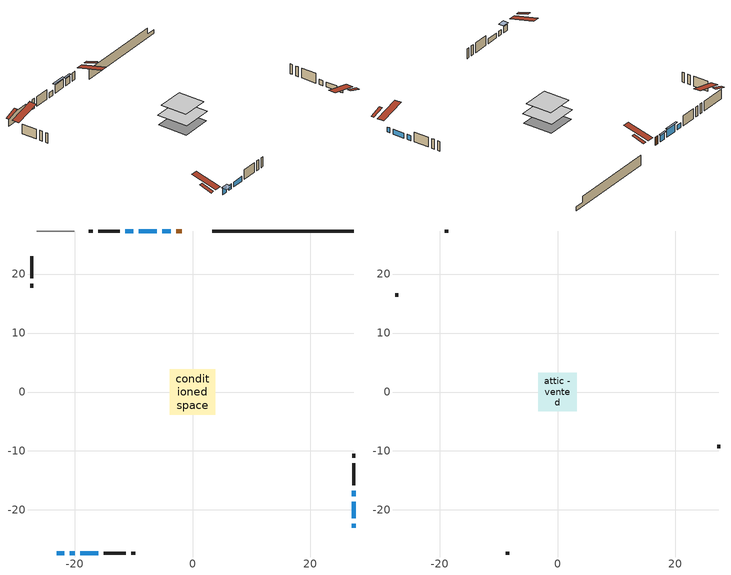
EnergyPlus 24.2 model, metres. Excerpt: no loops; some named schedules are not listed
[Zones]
conditioned space
 floor adiabatic (AdiabaticFloorConstruction): -3.84,-3.84 -3.84,3.84 3.84,3.84 3.84,-3.84 z1.07
 floor foundation (Slab1 construction): -3.71,-3.71 -3.71,3.71 3.71,3.71 3.71,-3.71 z-1.33
 wall outside (AdiabaticWallConstruction 1): -1.86,27.3 -2.77,27.3 z1.07:3.1
 wall outside (AdiabaticWallConstruction): -23,-27.3 -21.78,-27.3 z1.07:2.59; -20.85,-27.3 -19.93,-27.3 / 27.3,-23 27.3,-22.37 / -19.01,-27.3 -15.97,-27.3 / 27.3,-21.45 27.3,-18.61 / 27.3,-17.68 27.3,-16.72 / -10.05,27.3 -11.38,27.3 z1.07:2.29; -3.7,27.3 -5.15,27.3 z1.07:2.77; -6.08,27.3 -9.13,27.3 z1.07:3.1
 wall outside (Wall1 construction): -12.31,27.3 -16.03,27.3 / -15.04,-27.3 -11.32,-27.3 / -27.3,23 -27.3,19.28 / 27.3,-15.79 27.3,-12.08 z1.07:3.51
 wall outside (Wall2 construction): -16.95,27.3 -17.62,27.3 / -10.39,-27.3 -9.73,-27.3 / -27.3,18.35 -27.3,17.68 / 27.3,-11.15 27.3,-10.48 z1.07:3.51
 wall foundation (FoundationWall1 construction): 3.38,27.3,-1.33 3.38,27.3,1.07 24.91,27.3,1.07 24.91,27.3,-0.39 27.3,27.3,-0.39 27.3,27.3,-1.33
 wall adiabatic (Wall4 construction): -20.08,27.3 -26.37,27.3 z1.07:3.51
 window (WindowConstruction 5): -23,-27.3 -21.78,-27.3 z1.07:2.59
 window (WindowConstruction 7): -20.85,-27.3 -19.94,-27.3 z1.07:2.29
 window (WindowConstruction 8): 27.3,-23 27.3,-22.37 z1.07:2.29
 window (WindowConstruction): -3.7,27.3 -5.15,27.3 z1.07:2.77
 window (WindowConstruction 1): -19.01,-27.3 -15.97,-27.3 z1.07:2.29
 window (WindowConstruction 2): 27.3,-21.45 27.3,-18.61 z1.07:2.29
 window (WindowConstruction 3): 27.3,-17.68 27.3,-16.72 z1.07:2.29
 window (WindowConstruction 4): -6.08,27.3 -9.13,27.3 z1.07:3.1
 window (WindowConstruction 6): -10.06,27.3 -11.38,27.3 z1.07:2.29
 door (Door): -1.86,27.3 -2.77,27.3 z1.07:3.1
 ceiling adiabatic (AdiabaticFloorConstruction): 3.84,-3.84 3.84,3.84 -3.84,3.84 -3.84,-3.84 z1.07
 roof outside (Roof1 construction): 1.66,27.3,3.51 1.66,24.3,4.51 2.45,24.3,4.51 2.45,27.3,3.51; -26.51,-27.3,3.51 -26.51,-24.3,4.51 -27.3,-24.3,4.51 -27.3,-27.3,3.51; -27.3,26.51,3.51 -24.3,26.51,4.51 -24.3,27.3,4.51 -27.3,27.3,3.51; 27.3,-26.51,3.51 24.3,-26.51,4.51 24.3,-27.3,4.51 27.3,-27.3,3.51
attic - vented
 floor to conditioned space (Floor1 construction Reversed): -3.27,-3.27 -3.27,3.27 3.27,3.27 3.27,-3.27 z3.51
 wall outside (Wall3 construction): -18.55,27.3 -19.15,27.3 / -8.8,-27.3 -8.2,-27.3 / -27.3,16.75 -27.3,16.16 / 27.3,-9.55 27.3,-8.95 z1.07:3.51
 roof outside (Roof2 construction): -0.93,27.3,3.51 -0.93,20.86,5.12 0.73,20.86,5.12 0.73,27.3,3.51; -23.92,-27.3,3.51 -23.92,-20.86,5.12 -25.58,-20.86,5.12 -25.58,-27.3,3.51; -27.3,23.92,3.51 -20.86,23.92,5.12 -20.86,25.58,5.12 -27.3,25.58,3.51; 27.3,-23.92,3.51 20.86,-23.92,5.12 20.86,-25.58,5.12 27.3,-25.58,3.51
shading: -21.48,-27.3 -23.29,-27.3 -23.29,-28.52 -21.48,-28.52 z2.89; -5.45,27.3 -3.4,27.3 -3.4,27.71 -5.45,27.71 z3.07; -9.43,27.3 -5.78,27.3 -5.78,27.71 -9.43,27.71 z3.4
[Building]
Building 1: Terrain=Suburbs
[Site:Location]
Val Dor_QC: Latitude {deg}=48.06; Longitude {deg}=-77.79; Time Zone {hr}=-5; Elevation {m}=339; Keep Site Location Information=Yes
[Site:GroundTemperature:Shallow]
-3.62723, -6.2282, -6.43649, -5.2022, -0.247206, 4.68471, 8.96041, 11.669, 11.8991, 9.69612, 5.52945, 0.748825
[Site:WaterMainsTemperature]
Calculation Method=Schedule; Temperature Schedule=mains temperature schedule
[Material] Roughness=Rough; Thermal Absorptance=0.9
Name | Thickness {m} | Conductivity {W/m-K} | Density {kg/m3} | Specific Heat {J/kg-K} | Solar Absorptance | Visible Absorptance
asphalt or fiberglass shingles | 0.00635 | 0.162714 | 1121.4 | 1465.45 | 0.4 | 0.4
ceiling loosefill ins | 0.254 | 0.0480833 | 16.02 | 1046.75 | 0.7 | 0.7
ceiling stud and cavity | 0.1397 | 0.211002 | 65.682 | 1177.47 | 0.7 | 0.7
concrete 4.0 in. | 0.1016 | 1.803125 | 2242.8 | 837.4 | 0.7 | 0.7
concrete 8.0 in. | 0.2032 | 1.803125 | 2242.8 | 837.4 | 0.7 | 0.7
door material | 0.04445 | 0.0451087 | 512.64 | 1214.23 | 0.7 | 0.7
exterior vertical ins | 0.00238138 | 0.029427 | 32.04 | 1214.23 | 0.7 | 0.7
floor covering | 0.0127 | 0.0433444 | 54.468 | 1339.84 | 0.6 | 0.6
floor rigid ins; wall rigid ins | 0.512978 | 0.029427 | 32.04 | 1214.23 | 0.7 | 0.7
floor stud and cavity | 0.1397 | 1.75129 | 37.0049 | 1207.88 | 0.7 | 0.7
furniture material conditioned space 1 | 0.1524 | 0.115458 | 640.8 | 1214.23 | 0.6 | 0.6
gypsum board | 0.0127 | 0.160291 | 801 | 837.4 | 0.6 | 0.6
gypsum board 1 | 0.0127 | 0.160291 | 801 | 837.4 | 0.7 | 0.7
osb sheathing 0.5 in. | 0.0127 | 0.115458 | 512.64 | 1214.23 | 0.7 | 0.7
osb sheathing 0.5 in. 1 | 0.0127 | 0.115458 | 512.64 | 1214.23 | 0.4 | 0.4
osb sheathing 0.75 in. | 0.01905 | 0.115458 | 512.64 | 1214.23 | 0.7 | 0.7
roof rigid ins | 0.103632 | 0.029427 | 32.04 | 1214.23 | 0.7 | 0.7
roof stud and cavity | 0.2032 | 0.322541 | 78.34581 | 1123.46 | 0.7 | 0.7
wall stud and cavity | 0.1397 | 0.0830768 | 139.0536 | 1170.24 | 0.7 | 0.7
wall stud and cavity 1 | 0.1397 | 0.089851 | 139.0536 | 1170.24 | 0.7 | 0.7
wall stud and cavity 2 | 0.0889 | 6.1454 | 50.32683 | 1063.81 | 0.6 | 0.6
wall stud and cavity 3 | 0.1397 | 0.0757373 | 139.0536 | 1170.24 | 0.7 | 0.7
wall stud and cavity 4 | 0.0889 | 0.380278 | 52.3479 | 1209.89 | 0.7 | 0.7
wall stud and cavity 5 | 0.0889 | 0.391764 | 83.0341 | 1211.67 | 0.7 | 0.7
wood siding | 0.0254 | 0.102417 | 544.68 | 1172.36 | 0.4 | 0.4
wood siding 1 | 0.00254 | 0.102417 | 544.68 | 1172.36 | 0.4 | 0.4
wood siding 2; wood siding 3 | 0.0254 | 0.102417 | 544.68 | 1172.36 | 0.7 | 0.7
[WindowMaterial:SimpleGlazingSystem]
Name | U-Factor {W/m2-K} | Solar Heat Gain Coefficient
WindowMaterial | 1.67728 | 0.42
WindowMaterial 1 | 2.83673 | 0.69
WindowMaterial 2 | 1.640942 | 0.43
WindowMaterial 3 | 1.81696 | 0.37
WindowMaterial 4 | 3.89568 | 0.7
WindowMaterial 5 | 2.84581 | 0.62
WindowMaterial 6 | 4.94781 | 0.64
WindowMaterial 7 | 1.78516 | 0.38
WindowMaterial 8 | 1.94415 | 0.33
[Construction]
AdiabaticFloorConstruction: floor stud and cavity, floor rigid ins, osb sheathing 0.75 in., floor covering
AdiabaticWallConstruction: wood siding 2, wall rigid ins, wall stud and cavity 4, gypsum board
AdiabaticWallConstruction 1: wood siding 3, wall rigid ins, wall stud and cavity 4, gypsum board
Door: door material
Floor1 construction Reversed: gypsum board, ceiling stud and cavity, ceiling loosefill ins
FoundationWall1 construction: concrete 8.0 in., gypsum board 1
furniture construction conditioned space 1: furniture material conditioned space 1
PartitionWallConstruction: gypsum board, wall stud and cavity 5, gypsum board
Roof1 construction: asphalt or fiberglass shingles, roof rigid ins, osb sheathing 0.75 in., roof stud and cavity, gypsum board
Roof2 construction: asphalt or fiberglass shingles
Slab1 construction: concrete 4.0 in.
Wall1 construction: wood siding, osb sheathing 0.5 in., wall stud and cavity, gypsum board
Wall2 construction: wood siding, osb sheathing 0.5 in., wall stud and cavity 1, gypsum board
Wall3 construction: wood siding 1, wall stud and cavity 2
Wall4 construction: osb sheathing 0.5 in. 1, wall stud and cavity 3, gypsum board
WindowConstruction: WindowMaterial
WindowConstruction 1: WindowMaterial 1
WindowConstruction 2: WindowMaterial 2
WindowConstruction 3: WindowMaterial 3
WindowConstruction 4: WindowMaterial 4
WindowConstruction 5: WindowMaterial 5
WindowConstruction 6: WindowMaterial 6
WindowConstruction 7: WindowMaterial 7
WindowConstruction 8: WindowMaterial 8
[Zone] Multiplier=1; Part of Total Floor Area=Yes
Name | Volume {m3}
attic - vented | 11.2947
conditioned space | 285.7
[Space]
Name | Zone | Volume {m3}
attic - vented 1 | attic - vented | 11.2947
conditioned space 1 | conditioned space | 285.7
[ZoneInfiltration:EffectiveLeakageArea]
infil attic - vented 1: Zone or Space=attic - vented 1; Schedule=Always On Discrete; Effective Air Leakage Area {cm2}=1554.18; Stack Coefficient=0.000281505; Wind Coefficient=1.13361e-05
[ZoneMixing]
whole house fan mix: Zone or Space=attic - vented; Schedule=Always On Continuous; Design Flow Rate Calculation Method=Flow/Zone; Design Flow Rate {m3/s}=0; Source Zone or Space=conditioned space
[SurfaceProperty:ExposedFoundationPerimeter]
Slab1: Exposed Perimeter Calculation Method=TotalExposedPerimeter; Total Exposed Perimeter {m}=23.927
[InternalMass] Zone or ZoneList=conditioned space; Space or SpaceList=conditioned space 1
Name | Construction | Surface Area {m2}
furniture mass conditioned space 1 | furniture construction conditioned space 1 | 45.5203
partition wall mass | PartitionWallConstruction | 113.801
[Lights]
interior lighting: Zone or ZoneList or Space or SpaceList=conditioned space 1; Schedule=interior lighting schedule; Design Level Calculation Method=LightingLevel; Lighting Level {W}=343.2; Return Air Fraction=0; Fraction Radiant=0.6; Fraction Visible=0.2; Fraction Replaceable=1
[People]
occupants: Zone or ZoneList or Space or SpaceList=conditioned space 1; Number of People Schedule=occupants schedule; Number of People Calculation Method=People; Number of People=3; Fraction Radiant=0.314171; Sensible Heat Fraction=0.56303; Activity Level Schedule=occupants activity schedule; Carbon Dioxide Generation Rate {m3/s-W}=0; Enable ASHRAE 55 Comfort Warnings=No; Mean Radiant Temperature Calculation Type=EnclosureAveraged
[ElectricEquipment] Zone or ZoneList or Space or SpaceList=conditioned space 1; Design Level Calculation Method=EquipmentLevel
Name | Schedule | Design Level {W} | Fraction Latent | Fraction Radiant | Fraction Lost
clothes dryer | clothes dryer schedule | 140.772 | 0.015 | 0.081 | 0.85
clothes washer | clothes washer schedule | 32.1985 | 0.03 | 0.162 | 0.7
cooking range | cooking range schedule | 208.969 | 0.08 | 0.432 | 0.2
dishwasher | dishwasher schedule | 66.8632 | 0.3 | 0.18 | 0.4
fridge | fridge schedule | 72.9452 | 0 | 0.6 | 0
mech vent bath fan 0 | mech vent bath fan 0 schedule | 25.1 | 0 | 0 | 1
mech vent house fan | mech vent house fan schedule | 0 | 0 | 0 | 1
mech vent house fan cfis | mech vent house fan cfis schedule | 0 | 0 | 0 | 0
mech vent range fan 0 | mech vent range fan 0 schedule | 57 | 0 | 0 | 1
misc plug loads | misc plug loads schedule | 494.7 | 0.045 | 0.513 | 0.1
whole house fan | Always On Discrete | 0 | 0 | 0 | 1
[OtherEquipment] Zone or ZoneList or Space or SpaceList=conditioned space 1; Design Level Calculation Method=EquipmentLevel
Name | Fuel Type | Schedule | Design Level {W} | Fraction Latent | Fraction Radiant | Fraction Lost
clothes dryer 1 | Electricity | clothes dryer schedule | 0 | 0.015 | 0.081 | 0.85
cooking range 1 | Electricity | cooking range schedule | 0 | 0.08 | 0.432 | 0.2
general water use latent | None | general water use schedule | 59.3978 | 1 | 0 | 0
general water use sensible | None | general water use schedule | -58.539 | 0 | 0.6 | 0
mech vent house fan latent load | None | Always On Discrete | 0 | 1 | 0 | 0
mech vent house fan sensible load | None | Always On Discrete | 0 | 0 | 0 | 0
water heater energy adjustment1 | Electricity | Always On Discrete | 0.01 | 0 | 0 | 1
[ZoneInfiltration:DesignFlowRate] Zone or ZoneList or Space or SpaceList=conditioned space 1; Schedule=Always On Discrete; Design Flow Rate Calculation Method=Flow/Zone; Design Flow Rate {m3/s}=0
infil flow; natural vent flow; whole house fan flow
[ZoneControl:Thermostat]
conditioned space Thermostat: Zone or ZoneList=conditioned space; Control Type Schedule=conditioned space Thermostat Schedule; Control 1=conditioned space temperature setpoint; Temperature Difference Between Cutout And Setpoint {deltaC}=0
[ZoneHVAC:Baseboard:Convective:Electric]
electric baseboard: Availability Schedule=Always On Discrete; Heating Design Capacity {W}=11326; Efficiency=1
[Zone equipment]
conditioned space: electric baseboard
[Foundation:Kiva]
Foundation Kiva 1: Initial Indoor Air Temperature {C}=18; Wall Height Above Grade {m}=1.07; Wall Depth Below Slab {m}=0.2032; Custom Block Material Name 1=exterior vertical ins; Custom Block Depth 1 {m}=2.4; Custom Block X Position 1 {m}=0.2159; Custom Block Z Position 1 {m}=0
[Foundation:Kiva:Settings]
Soil Conductivity {W/m-K}=0.849921; Soil Density {kg/m3}=1842.3; Soil Specific Heat {J/kg-K}=418.7; Ground Solar Absorptivity=0.9; Ground Thermal Absorptivity=0.9; Ground Surface Roughness {m}=0.03; Far-Field Width {m}=40; Deep-Ground Boundary Condition=ZeroFlux; Deep-Ground Depth {m}=40; Minimum Cell Dimension {m}=0.2; Maximum Cell Growth Coefficient=3; Simulation Timestep=Timestep
[Exterior:Lights]
exterior lighting: Schedule=exterior lighting schedule; Design Level {W}=75.6
[EnergyManagementSystem:GlobalVariable]
infil_program_Qfan
infil_program_Qinf
natural_vent_program_Qnv
natural_vent_program_Qwhf
[EnergyManagementSystem:Sensor]
Name | Output:Variable or Output:Meter Index Key | Output:Variable or Output:Meter
airflow_gain | infil flow | Infiltration Sensible Heat Gain Energy
airflow_gain_1 | natural vent flow | Infiltration Sensible Heat Gain Energy
airflow_gain_2 | whole house fan flow | Infiltration Sensible Heat Gain Energy
airflow_loss | infil flow | Infiltration Sensible Heat Loss Energy
airflow_loss_1 | natural vent flow | Infiltration Sensible Heat Loss Energy
airflow_loss_2 | whole house fan flow | Infiltration Sensible Heat Loss Energy
clg_load_cond |  | Cooling:EnergyTransfer:Zone:CONDITIONED SPACE
clg_sp_s; clg_sp_s_1 | cooling setpoint | Schedule Value
clothes_dryer_exhaust_0_sch_s | clothes dryer exhaust 0 schedule | Schedule Value
conditioned_space_clg_unmet_s | conditioned space | Zone Cooling Setpoint Not Met Time
conditioned_space_htg_unmet_s | conditioned space | Zone Heating Setpoint Not Met Time
cool_season | cooling season schedule | Schedule Value
fridge_tin_s | conditioned space | Zone Mean Air Temperature
htg_load_cond |  | Heating:EnergyTransfer:Zone:CONDITIONED SPACE
htg_sp_s; htg_sp_s_1 | heating setpoint | Schedule Value
ig_ee_conv | clothes dryer | Electric Equipment Convective Heating Energy
ig_ee_conv_2 | cooking range | Electric Equipment Convective Heating Energy
ig_ee_conv_4 | fridge | Electric Equipment Convective Heating Energy
ig_ee_conv_5 | misc plug loads | Electric Equipment Convective Heating Energy
ig_ee_conv_6 | whole house fan | Electric Equipment Convective Heating Energy
ig_ee_rad | clothes dryer | Electric Equipment Radiant Heating Energy
ig_ee_rad_2 | cooking range | Electric Equipment Radiant Heating Energy
ig_ee_rad_4 | fridge | Electric Equipment Radiant Heating Energy
ig_ee_rad_5 | misc plug loads | Electric Equipment Radiant Heating Energy
ig_ee_rad_6 | whole house fan | Electric Equipment Radiant Heating Energy
ig_lgt_conv | interior lighting | Lights Convective Heating Energy
ig_lgt_rad | interior lighting | Lights Radiant Heating Energy
ig_lgt_vis | interior lighting | Lights Visible Radiation Heating Energy
ig_oe_conv | clothes dryer 1 | Other Equipment Convective Heating Energy
ig_oe_conv_1 | cooking range 1 | Other Equipment Convective Heating Energy
ig_oe_conv_2 | general water use latent | Other Equipment Convective Heating Energy
ig_oe_conv_3 | general water use sensible | Other Equipment Convective Heating Energy
ig_oe_conv_4 | water heater energy adjustment1 | Other Equipment Convective Heating Energy
ig_oe_rad | clothes dryer 1 | Other Equipment Radiant Heating Energy
ig_oe_rad_1 | cooking range 1 | Other Equipment Radiant Heating Energy
ig_oe_rad_2 | general water use latent | Other Equipment Radiant Heating Energy
ig_oe_rad_3 | general water use sensible | Other Equipment Radiant Heating Energy
ig_oe_rad_4 | water heater energy adjustment1 | Other Equipment Radiant Heating Energy
ig_ppl_conv | occupants | People Convective Heating Energy
ig_ppl_rad | occupants | People Radiant Heating Energy
im_conv | furniture mass conditioned space 1 | Surface Inside Face Convection Heat Gain Energy
im_conv_1 | partition wall mass | Surface Inside Face Convection Heat Gain Energy
im_ig | furniture mass conditioned space 1 | Surface Inside Face Internal Gains Radiation Heat Gain Energy
im_ig_1 | partition wall mass | Surface Inside Face Internal Gains Radiation Heat Gain Energy
im_lgt | furniture mass conditioned space 1 | Surface Inside Face Lights Radiation Heat Gain Energy
im_lgt_1 | partition wall mass | Surface Inside Face Lights Radiation Heat Gain Energy
im_sol | furniture mass conditioned space 1 | Surface Inside Face Solar Radiation Heat Gain Energy
im_sol_1 | partition wall mass | Surface Inside Face Solar Radiation Heat Gain Energy
im_surf | furniture mass conditioned space 1 | Surface Inside Face Net Surface Thermal Radiation Heat Gain Energy
im_surf_1 | partition wall mass | Surface Inside Face Net Surface Thermal Radiation Heat Gain Energy
mech_vent_bath_fan_0_sch_s | mech vent bath fan 0 schedule | Schedule Value
mech_vent_range_fan_0_sch_s | mech vent range fan 0 schedule | Schedule Value
mv_conv | mech vent bath fan 0 | Electric Equipment Convective Heating Energy
mv_conv_1 | mech vent house fan | Electric Equipment Convective Heating Energy
mv_conv_2 | mech vent house fan cfis | Electric Equipment Convective Heating Energy
mv_conv_3 | mech vent range fan 0 | Electric Equipment Convective Heating Energy
mv_conv_4 | mech vent house fan latent load | Other Equipment Convective Heating Energy
mv_conv_5 | mech vent house fan sensible load | Other Equipment Convective Heating Energy
mv_rad | mech vent bath fan 0 | Electric Equipment Radiant Heating Energy
mv_rad_1 | mech vent house fan | Electric Equipment Radiant Heating Energy
mv_rad_2 | mech vent house fan cfis | Electric Equipment Radiant Heating Energy
mv_rad_3 | mech vent range fan 0 | Electric Equipment Radiant Heating Energy
mv_rad_4 | mech vent house fan latent load | Other Equipment Radiant Heating Energy
mv_rad_5 | mech vent house fan sensible load | Other Equipment Radiant Heating Energy
natural_vent_s | natural vent schedule | Schedule Value
out_pb_s |  | Site Outdoor Air Barometric Pressure
out_wt_s |  | Site Outdoor Air Humidity Ratio
site_vw_s |  | Site Wind Speed
ss_back_out | Window1 | Surface Window Shortwave from Zone Back Out Window Heat Transfer Rate
ss_back_out_1 | Window10 | Surface Window Shortwave from Zone Back Out Window Heat Transfer Rate
ss_back_out_2 | Window11 | Surface Window Shortwave from Zone Back Out Window Heat Transfer Rate
ss_back_out_3 | Window3 | Surface Window Shortwave from Zone Back Out Window Heat Transfer Rate
ss_back_out_4 | Window4 | Surface Window Shortwave from Zone Back Out Window Heat Transfer Rate
ss_back_out_5 | Window5 | Surface Window Shortwave from Zone Back Out Window Heat Transfer Rate
ss_back_out_6 | Window6 | Surface Window Shortwave from Zone Back Out Window Heat Transfer Rate
ss_back_out_7 | Window7 | Surface Window Shortwave from Zone Back Out Window Heat Transfer Rate
ss_back_out_8 | Window8 | Surface Window Shortwave from Zone Back Out Window Heat Transfer Rate
ss_conv | Door1 | Surface Inside Face Convection Heat Gain Energy
ss_conv_1 | Window1 | Surface Inside Face Convection Heat Gain Energy
ss_conv_2 | Window10 | Surface Inside Face Convection Heat Gain Energy
ss_conv_3 | Window11 | Surface Inside Face Convection Heat Gain Energy
ss_conv_4 | Window3 | Surface Inside Face Convection Heat Gain Energy
ss_conv_5 | Window4 | Surface Inside Face Convection Heat Gain Energy
ss_conv_6 | Window5 | Surface Inside Face Convection Heat Gain Energy
ss_conv_7 | Window6 | Surface Inside Face Convection Heat Gain Energy
ss_conv_8 | Window7 | Surface Inside Face Convection Heat Gain Energy
ss_conv_9 | Window8 | Surface Inside Face Convection Heat Gain Energy
ss_ig | Door1 | Surface Inside Face Internal Gains Radiation Heat Gain Energy
ss_ig_1 | Window1 | Surface Inside Face Internal Gains Radiation Heat Gain Energy
ss_ig_2 | Window10 | Surface Inside Face Internal Gains Radiation Heat Gain Energy
ss_ig_3 | Window11 | Surface Inside Face Internal Gains Radiation Heat Gain Energy
ss_ig_4 | Window3 | Surface Inside Face Internal Gains Radiation Heat Gain Energy
ss_ig_5 | Window4 | Surface Inside Face Internal Gains Radiation Heat Gain Energy
ss_ig_6 | Window5 | Surface Inside Face Internal Gains Radiation Heat Gain Energy
ss_ig_7 | Window6 | Surface Inside Face Internal Gains Radiation Heat Gain Energy
ss_ig_8 | Window7 | Surface Inside Face Internal Gains Radiation Heat Gain Energy
ss_ig_9 | Window8 | Surface Inside Face Internal Gains Radiation Heat Gain Energy
ss_lgt | Door1 | Surface Inside Face Lights Radiation Heat Gain Energy
ss_sol | Door1 | Surface Inside Face Solar Radiation Heat Gain Energy
ss_surf | Door1 | Surface Inside Face Net Surface Thermal Radiation Heat Gain Energy
ss_surf_1 | Window1 | Surface Inside Face Net Surface Thermal Radiation Heat Gain Energy
ss_surf_2 | Window10 | Surface Inside Face Net Surface Thermal Radiation Heat Gain Energy
ss_surf_3 | Window11 | Surface Inside Face Net Surface Thermal Radiation Heat Gain Energy
ss_surf_4 | Window3 | Surface Inside Face Net Surface Thermal Radiation Heat Gain Energy
ss_surf_5 | Window4 | Surface Inside Face Net Surface Thermal Radiation Heat Gain Energy
ss_surf_6 | Window5 | Surface Inside Face Net Surface Thermal Radiation Heat Gain Energy
ss_surf_7 | Window6 | Surface Inside Face Net Surface Thermal Radiation Heat Gain Energy
ss_surf_8 | Window7 | Surface Inside Face Net Surface Thermal Radiation Heat Gain Energy
ss_surf_9 | Window8 | Surface Inside Face Net Surface Thermal Radiation Heat Gain Energy
ss_trans_in | Window1 | Surface Window Transmitted Solar Radiation Rate
ss_trans_in_1 | Window10 | Surface Window Transmitted Solar Radiation Rate
ss_trans_in_2 | Window11 | Surface Window Transmitted Solar Radiation Rate
ss_trans_in_3 | Window3 | Surface Window Transmitted Solar Radiation Rate
ss_trans_in_4 | Window4 | Surface Window Transmitted Solar Radiation Rate
ss_trans_in_5 | Window5 | Surface Window Transmitted Solar Radiation Rate
ss_trans_in_6 | Window6 | Surface Window Transmitted Solar Radiation Rate
ss_trans_in_7 | Window7 | Surface Window Transmitted Solar Radiation Rate
ss_trans_in_8 | Window8 | Surface Window Transmitted Solar Radiation Rate
ss_trans_out | Window1 | Surface Inside Face Initial Transmitted Diffuse Transmitted Out Window Solar Radiation Rate
ss_trans_out_1 | Window10 | Surface Inside Face Initial Transmitted Diffuse Transmitted Out Window Solar Radiation Rate
ss_trans_out_2 | Window11 | Surface Inside Face Initial Transmitted Diffuse Transmitted Out Window Solar Radiation Rate
ss_trans_out_3 | Window3 | Surface Inside Face Initial Transmitted Diffuse Transmitted Out Window Solar Radiation Rate
ss_trans_out_4 | Window4 | Surface Inside Face Initial Transmitted Diffuse Transmitted Out Window Solar Radiation Rate
ss_trans_out_5 | Window5 | Surface Inside Face Initial Transmitted Diffuse Transmitted Out Window Solar Radiation Rate
ss_trans_out_6 | Window6 | Surface Inside Face Initial Transmitted Diffuse Transmitted Out Window Solar Radiation Rate
ss_trans_out_7 | Window7 | Surface Inside Face Initial Transmitted Diffuse Transmitted Out Window Solar Radiation Rate
ss_trans_out_8 | Window8 | Surface Inside Face Initial Transmitted Diffuse Transmitted Out Window Solar Radiation Rate
s_conv | Floor1 | Surface Inside Face Convection Heat Gain Energy
s_conv_1 | FoundationWall1 | Surface Inside Face Convection Heat Gain Energy
s_conv_10 | Wall1:180 | Surface Inside Face Convection Heat Gain Energy
s_conv_11 | Wall1:270 | Surface Inside Face Convection Heat Gain Energy
s_conv_12 | Wall1:90 | Surface Inside Face Convection Heat Gain Energy
s_conv_13 | Wall2:0 | Surface Inside Face Convection Heat Gain Energy
s_conv_14 | Wall2:180 | Surface Inside Face Convection Heat Gain Energy
s_conv_15 | Wall2:270 | Surface Inside Face Convection Heat Gain Energy
s_conv_16 | Wall2:90 | Surface Inside Face Convection Heat Gain Energy
s_conv_17 | Wall4 | Surface Inside Face Convection Heat Gain Energy
s_conv_2 | inferred conditioned ceiling | Surface Inside Face Convection Heat Gain Energy
s_conv_3 | inferred conditioned floor | Surface Inside Face Convection Heat Gain Energy
s_conv_4 | Roof1:0 | Surface Inside Face Convection Heat Gain Energy
s_conv_5 | Roof1:180 | Surface Inside Face Convection Heat Gain Energy
s_conv_6 | Roof1:270 | Surface Inside Face Convection Heat Gain Energy
s_conv_7 | Roof1:90 | Surface Inside Face Convection Heat Gain Energy
s_conv_8 | Slab1 | Surface Inside Face Convection Heat Gain Energy
s_conv_9 | Wall1:0 | Surface Inside Face Convection Heat Gain Energy
s_ig | Floor1 | Surface Inside Face Internal Gains Radiation Heat Gain Energy
s_ig_1 | FoundationWall1 | Surface Inside Face Internal Gains Radiation Heat Gain Energy
s_ig_10 | Wall1:180 | Surface Inside Face Internal Gains Radiation Heat Gain Energy
s_ig_11 | Wall1:270 | Surface Inside Face Internal Gains Radiation Heat Gain Energy
s_ig_12 | Wall1:90 | Surface Inside Face Internal Gains Radiation Heat Gain Energy
s_ig_13 | Wall2:0 | Surface Inside Face Internal Gains Radiation Heat Gain Energy
s_ig_14 | Wall2:180 | Surface Inside Face Internal Gains Radiation Heat Gain Energy
s_ig_15 | Wall2:270 | Surface Inside Face Internal Gains Radiation Heat Gain Energy
s_ig_16 | Wall2:90 | Surface Inside Face Internal Gains Radiation Heat Gain Energy
s_ig_17 | Wall4 | Surface Inside Face Internal Gains Radiation Heat Gain Energy
s_ig_2 | inferred conditioned ceiling | Surface Inside Face Internal Gains Radiation Heat Gain Energy
s_ig_3 | inferred conditioned floor | Surface Inside Face Internal Gains Radiation Heat Gain Energy
s_ig_4 | Roof1:0 | Surface Inside Face Internal Gains Radiation Heat Gain Energy
s_ig_5 | Roof1:180 | Surface Inside Face Internal Gains Radiation Heat Gain Energy
s_ig_6 | Roof1:270 | Surface Inside Face Internal Gains Radiation Heat Gain Energy
